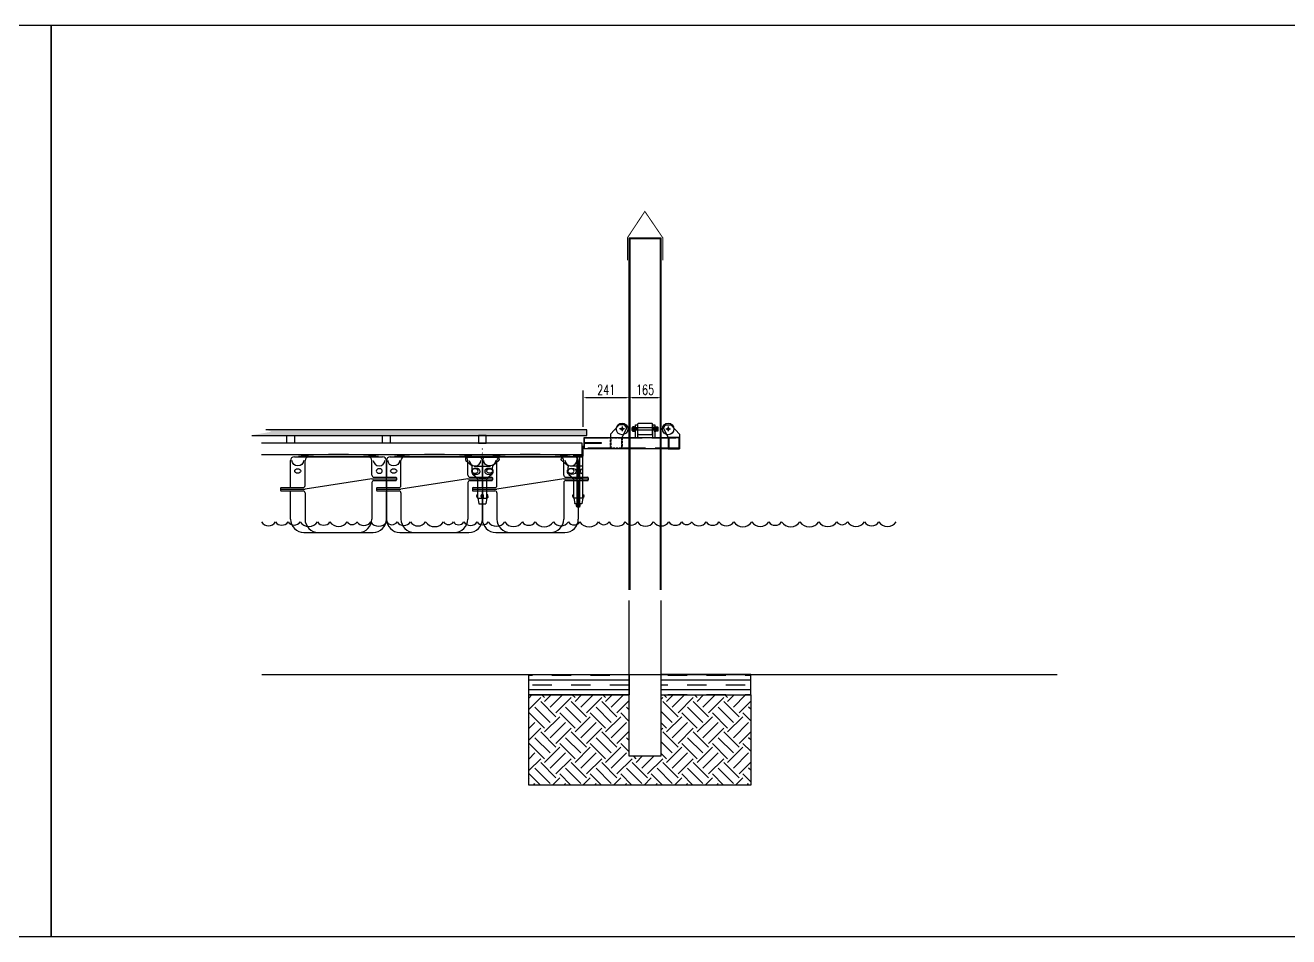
# Model space of a CAD drawing. Header units: millimetres. Extents: x -1714232 to -1367445, y 901519 to 1531173.
# Drawn here: x -1707646 to -1701061, y 919507 to 924259 of the extents above; entities that cross this region are included whole.
import ezdxf

# ---------------------------------------------------------------- set-up
doc = ezdxf.new("R2010")
doc.units = ezdxf.units.MM
doc.header["$LTSCALE"] = 1000
doc.linetypes.add('ACAD_ISO03W100', pattern=[30, 12, -18])
doc.linetypes.add('DASH', pattern=[0.35, 0.25, -0.1])
doc.layers.get('0').update_dxf_attribs({"linetype": 'CONTINUOUS'})
doc.layers.get('DEFPOINTS').update_dxf_attribs({"linetype": 'CONTINUOUS'})
for name, color, linetype in [('00-HATCH(填充)', 250, 'CONTINUOUS'), ('PUB_DIM', 3, 'CONTINUOUS'), ('W-FLOAT_BOWL浮筒', 253, 'CONTINUOUS'), ('W-WOOD_FLOOR木地板', 30, 'CONTINUOUS'), ('ZJ', 251, 'CONTINUOUS'), ('塑木板', 32, 'CONTINUOUS'), ('水位', 102, 'CONTINUOUS'), ('短销钉', 253, 'CONTINUOUS'), ('螺栓', 146, 'CONTINUOUS'), ('钢架', 3, 'CONTINUOUS')]:
    doc.layers.add(name, color=color, linetype=linetype)
doc.styles.add('STANDARD_T3', font='simplex.shx', dxfattribs={"width": 0.7, "bigfont": 'gbcbig.shx'})
doc.dimstyles.new('W&&15', dxfattribs={"dimtxt": 52.5, "dimasz": 15, "dimexe": 37.5, "dimexo": 45, "dimgap": 15, "dimtad": 1, "dimdec": 0, "dimzin": 0, "dimdsep": 46, "dimtxsty": 'STANDARD_T3', "dimcen": 0.09, "dimclrd": 1, "dimclre": 1, "dimclrt": 7, "dimazin": 2, "dimtfac": 1, "dimtdec": 0, "dimtix": 1, "dimtmove": 2, "dimatfit": 3, "dimfxl": 100, "dimtolj": 1, "dimtzin": 0, "dimarcsym": 0})

# ---------------------------------------------------------------- blocks, each defined once
blk = doc.blocks.new('短销固定铁件')
at = {"layer": '塑木板', "color": 156}
blk.add_lwpolyline([(-26.5, 47), (-23.5, 47), (-23.5, 0), (23.5, 0), (23.5, -3), (-26.5, -3)], close=True, dxfattribs=at)
at = {"layer": '螺栓', "color": 156}
blk.add_lwpolyline([(-7.5, -3), (-7.5, -270), (4.5, -270), (4.5, -3)], dxfattribs=at)
for points in [[(-12, -255), (9, -255), (9, -265), (-12, -265)], [(-10.5, -253), (7.5, -253), (7.5, -255), (-10.5, -255)], [(-7, -255), (4, -255), (4, -265), (-7, -265)]]:
    blk.add_lwpolyline(points, close=True, dxfattribs=at)
blk = doc.blocks.new('BLHFT')
at = {"layer": 'W-FLOAT_BOWL浮筒'}
for p, q in [((-208.5, 397), (208.2, 397)), ((-208.5, 397), (-208.5, 395)), ((208.2, 397), (208.2, 395)), ((-250, 234.5), (-250, 375)), ((-230, 395), (230, 395)), ((-174.3, 244.5), (-174.3, 375)), ((174.3, 298.5), (174.3, 375)), ((250, 375), (250, 288.5)), ((174.3, 279.5), (-174.3, 225.5)), ((174.3, 279.5), (302.1, 279.5)), ((184.3, 288.5), (298.1, 288.5)), ((184.3, 270.5), (298.1, 270.5)), ((250, 270.5), (250, 70)), ((-302, 225.5), (-174.3, 225.5)), ((-298, 234.5), (-184.3, 234.5)), ((-298, 216.5), (-184.3, 216.5)), ((-250, 70), (-250, 216.5)), ((-174.3, 206.5), (-174.3, 70)), ((174.3, 260.5), (174.3, 70)), ((-180, 0), (180, 0))]:
    blk.add_line(p, q, dxfattribs=at)
at = {"layer": 'W-FLOAT_BOWL浮筒', "ltscale": 0.5}
for p, q in [((302.1, 284.5), (302.1, 274.5)), ((-302, 230.5), (-302, 220.5))]:
    blk.add_line(p, q, dxfattribs=at)
at = {"layer": 'W-FLOAT_BOWL浮筒'}
for centre, radius, start, end in [((-0.2, -1768.5), 2175.5, 84.50426, 95.49574), ((-230, 375), 20, 90, 180), ((-154.3, 375), 20, 90, 180), ((154.3, 375), 20, 0, 90), ((230, 375), 20, 0, 90), ((184.3, 298.5), 10, 180, 270), ((184.3, 260.5), 10, 90, 180), ((298.1, 274.5), 4, 270, 0), ((-298, 220.5), 4, 180, 270), ((-184.3, 244.5), 10, 270, 0), ((-184.3, 206.5), 10, 0, 90), ((-180, 70), 70, 180, 270), ((-104.3, 70), 70, 180, 270), ((104.3, 70), 70, 270, 0), ((180, 70), 70, 270, 0)]:
    blk.add_arc(centre, radius, start, end, dxfattribs=at)
at = {"layer": 'W-FLOAT_BOWL浮筒', "ltscale": 0.5}
for centre, start, end in [((298.1, 284.5), 0, 90), ((-298, 230.5), 90, 180)]:
    blk.add_arc(centre, 4, start, end, dxfattribs=at)
at = {"layer": 'W-FLOAT_BOWL浮筒', "extrusion": (0, 0, -1)}
blk.add_ellipse((-212.1, 375), major_axis=(-30.4, 0), ratio=0.921809, start_param=3.141593, end_param=6.283185, dxfattribs=at)
at = {"layer": 'W-FLOAT_BOWL浮筒'}
blk.add_ellipse((-212.1, 320.5), major_axis=(-16, 0), ratio=0.75, dxfattribs=at)
blk.add_ellipse((211.9, 375.4), major_axis=(30.4, 0.1), ratio=0.921809, start_param=3.141593, end_param=6.283185, dxfattribs=at)
at = {"layer": 'W-FLOAT_BOWL浮筒', "extrusion": (0, 0, -1)}
blk.add_ellipse((212.1, 320.5), major_axis=(16, 0), ratio=0.75, dxfattribs=at)
blk = doc.blocks.new('半销钉')
at = {"layer": '短销钉'}
for p, q in [((0, -218.3), (0, 0)), ((0, -1.8), (101.5, -1.8)), ((0, -3.8), (103, -3.8)), ((0, -51.1), (66.5, -51.1)), ((76.5, -68.2), (76.5, -55.6)), ((109.7, -21.2), (79.8, -48.1)), ((101.5, -3.8), (101.5, -1.8)), ((4.8, -115.5), (43.2, -115.5)), ((48, -218.3), (48, -120.3)), ((72.8, -95.4), (51.7, -112.5)), ((-5, -209.4), (-5, -203.3)), ((-2, -200.3), (0, -200.3)), ((0, -218.3), (48, -218.3)), ((0, -218.3), (5.6, -246.3)), ((8, -248.3), (40, -248.3)), ((18, -209.3), (18, -204)), ((30, -209.3), (30, -204)), ((48, -218.3), (42.4, -246.3)), ((50, -200.3), (48, -200.3)), ((53, -209.4), (53, -203.3))]:
    blk.add_line(p, q, dxfattribs=at)
at = {"layer": '短销钉', "ltscale": 0.1}
for p, q in [((5.6, -246.3), (6, -248.3)), ((6, -248.3), (8, -248.3)), ((40, -248.3), (42, -248.3)), ((42.4, -246.3), (42, -248.3))]:
    blk.add_line(p, q, dxfattribs=at)
at = {"layer": '短销钉'}
for centre, radius, start, end in [((24, -1502.4), 1502.6, 87.04345, 90.91521), ((-10.5, -93.8), 31.4, 56.41658, 70.40032), ((58.5, -93.8), 31.3, 57.12872, 123.60194), ((86.5, -55.6), 10, 131.99908, 180), ((103, -13.8), 10, 311.99908, 90), ((-10.5, -62.7), 31.4, 289.49983, 303.55692), ((-1.5, -78.3), 13.5, 308.36964, 51.90106), ((49.5, -78.3), 13.5, 128.09894, 231.63036), ((58.5, -62.7), 31.4, 236.43853, 303.86649), ((58, -120.3), 10, 129, 180), ((66.5, -87.7), 10, 309, 355.85212), ((67.5, -78.3), 13.5, 309, 53.43426), ((-2, -203.3), 3, 90, 180), ((8, -245.8), 2.5, 191.30993, 270), ((21, -204), 3, 115.37693, 180), ((24, -210.3), 10, 64.62307, 115.37693), ((27, -204), 3, 0, 64.62307), ((40, -245.8), 2.5, 270, 348.69007), ((50, -203.3), 3, 0, 90)]:
    blk.add_arc(centre, radius, start, end, dxfattribs=at)
for centre, major_axis, start_param, end_param in [((1, -209.4), (0, -9), 4.712389, 6.115737), ((24, -209.3), (0, 9), 1.570796, 4.712389)]:
    blk.add_ellipse(centre, major_axis=major_axis, ratio=0.666667, start_param=start_param, end_param=end_param, dxfattribs=at)
at = {"layer": '短销钉', "extrusion": (0, 0, -1)}
blk.add_ellipse((47, -209.4), major_axis=(0, -9), ratio=0.666667, start_param=4.712389, end_param=6.115737, dxfattribs=at)
blk = doc.blocks.new('DXD')
at = {"layer": '短销钉'}
for p, q in [((-85.7, 227.1), (-55.8, 200.2)), ((-79, 244.5), (79, 244.5)), ((-77.5, 244.5), (-77.5, 246.5)), ((-77.5, 246.5), (77.5, 246.5)), ((85.7, 227.1), (55.8, 200.2)), ((77.5, 244.5), (77.5, 246.5)), ((-52.5, 180.1), (-52.5, 192.7)), ((-48.8, 152.9), (-27.7, 135.8)), ((-42.5, 197.2), (42.5, 197.2)), ((-19.2, 132.8), (19.2, 132.8)), ((48.8, 152.9), (27.7, 135.8)), ((52.5, 180.1), (52.5, 192.7)), ((-24, 30), (-24, 128)), ((24, 30), (24, 128)), ((-29, 38.9), (-29, 45)), ((-26, 48), (-24, 48)), ((-24, 30), (24, 30)), ((-24, 30), (-18.4, 2)), ((-16, 0), (16, 0)), ((-6, 39), (-6, 44.3)), ((6, 39), (6, 44.3)), ((24, 30), (18.4, 2)), ((26, 48), (24, 48)), ((29, 38.9), (29, 45))]:
    blk.add_line(p, q, dxfattribs=at)
at = {"layer": '短销钉', "ltscale": 0.1}
for p, q in [((-18.4, 2), (-18, 0)), ((-18, 0), (-16, 0)), ((16, 0), (18, 0)), ((18.4, 2), (18, 0))]:
    blk.add_line(p, q, dxfattribs=at)
at = {"layer": '短销钉'}
for centre, radius, start, end in [((-79, 234.5), 10, 90, 228.00092), ((0, -1254.1), 1502.6, 87.04345, 92.95655), ((-62.5, 192.7), 10, 0, 48.00092), ((62.5, 192.7), 10, 131.99908, 180), ((79, 234.5), 10, 311.99908, 90), ((-43.5, 170), 13.5, 126.56574, 231), ((-42.5, 160.6), 10, 184.14788, 231), ((-34.5, 185.6), 31.4, 236.13806, 303.55692), ((-34.5, 154.5), 31.4, 56.41658, 122.85309), ((-34, 128), 10, 0, 51), ((-25.5, 170), 13.5, 308.36964, 51.90106), ((25.5, 170), 13.5, 128.09894, 231.63036), ((34.5, 185.6), 31.4, 236.43853, 303.86649), ((34.5, 154.5), 31.3, 57.12872, 123.60194), ((34, 128), 10, 129, 180), ((42.5, 160.6), 10, 309, 355.85212), ((43.5, 170), 13.5, 309, 53.43426), ((-26, 45), 3, 90, 180), ((-16, 2.5), 2.5, 191.30993, 270), ((-3, 44.3), 3, 115.37693, 180), ((0, 38), 10, 64.62307, 115.37693), ((3, 44.3), 3, 0, 64.62307), ((16, 2.5), 2.5, 270, 348.69007), ((26, 45), 3, 0, 90)]:
    blk.add_arc(centre, radius, start, end, dxfattribs=at)
for centre, major_axis, start_param, end_param in [((-23, 38.9), (0, -9), 4.712389, 6.115737), ((0, 39), (0, 9), 1.570796, 4.712389)]:
    blk.add_ellipse(centre, major_axis=major_axis, ratio=0.666667, start_param=start_param, end_param=end_param, dxfattribs=at)
at = {"layer": '短销钉', "extrusion": (0, 0, -1)}
blk.add_ellipse((23, 38.9), major_axis=(0, -9), ratio=0.666667, start_param=4.712389, end_param=6.115737, dxfattribs=at)
blk = doc.blocks.new('*D82')
at = {"layer": 'DEFPOINTS', "color": 0, "transparency": 16777216}
for p in [(-1704498.1, 922317.2), (-1704498.1, 922184.1, 0), (-1704738.8, 922120.2)]:
    blk.add_point(p, dxfattribs=at)
at = {"layer": 'PUB_DIM', "color": 1, "lineweight": -2, "transparency": 16777216}
for p, q in [((-1704738.8, 922165.2), (-1704738.8, 922354.7)), ((-1704723.8, 922317.2), (-1704513.1, 922317.2)), ((-1704498.1, 922229.1), (-1704498.1, 922354.7))]:
    blk.add_line(p, q, dxfattribs=at)
at = {"layer": 'PUB_DIM', "color": 1, "transparency": 16777216}
for points in [[(-1704723.8, 922319.7), (-1704723.8, 922314.7), (-1704738.8, 922317.2)], [(-1704513.1, 922319.7), (-1704513.1, 922314.7), (-1704498.1, 922317.2)]]:
    blk.add_solid(points, dxfattribs=at)
at = {"layer": 'PUB_DIM', "color": 7, "transparency": 16777216, "insert": (-1704618.4, 922358.4), "char_height": 52.5, "attachment_point": 5, "style": 'STANDARD_T3'}
blk.add_mtext('\\A1;241', dxfattribs=at)
blk = doc.blocks.new('*D84')
at = {"layer": 'DEFPOINTS', "color": 0, "transparency": 16777216}
for p in [(-1704333.1, 922317.2), (-1704498.1, 922184.1, 0), (-1704333.1, 922184.1, 0)]:
    blk.add_point(p, dxfattribs=at)
at = {"layer": 'PUB_DIM', "color": 1, "lineweight": -2, "transparency": 16777216}
for p, q in [((-1704498.1, 922229.1), (-1704498.1, 922354.7)), ((-1704483.1, 922317.2), (-1704348.1, 922317.2)), ((-1704333.1, 922229.1), (-1704333.1, 922354.7))]:
    blk.add_line(p, q, dxfattribs=at)
at = {"layer": 'PUB_DIM', "color": 1, "transparency": 16777216}
for points in [[(-1704483.1, 922319.7), (-1704483.1, 922314.7), (-1704498.1, 922317.2)], [(-1704348.1, 922319.7), (-1704348.1, 922314.7), (-1704333.1, 922317.2)]]:
    blk.add_solid(points, dxfattribs=at)
at = {"layer": 'PUB_DIM', "color": 7, "transparency": 16777216, "insert": (-1704415.6, 922358.4), "char_height": 52.5, "attachment_point": 5, "style": 'STANDARD_T3'}
blk.add_mtext('\\A1;165', dxfattribs=at)

msp = doc.modelspace()

# ---------------------------------------------------------------- hatches: boundary and pattern name
h = msp.add_hatch()
h.set_pattern_fill('土壤', color=256, scale=30, angle=45)
h.set_pattern_definition([(45, (-3011878.98, -1010947.8), (0, 159.099026), [112.5, -112.5]), (45, (-3011908.81, -1010917.97), (0, 159.099026), [112.5, -112.5]), (45, (-3011938.64, -1010888.13), (0, 159.099026), [112.5, -112.5]), (135, (-3011938.64, -1010868.25), (-159.099026, 3e-14), [112.5, -112.5]), (135, (-3011908.81, -1010838.42), (-159.099026, 3e-14), [112.5, -112.5]), (135, (-3011878.98, -1010808.58), (-159.099026, 3e-14), [112.5, -112.5])])
h.paths.add_polyline_path([(-1704498.1, 920767.4), (-1705021.9, 920767.4), (-1705021.9, 920297.4), (-1703865.1, 920297.4), (-1703865.1, 920767.4), (-1704333.1, 920767.4), (-1704333.1, 920447.3), (-1704498.1, 920447.3)])
at = {"layer": 'PUB_DIM'}
h = msp.add_hatch(dxfattribs=at)
h.set_pattern_fill('不能通行的沼泽地', color=256, scale=30)
h.set_pattern_definition([(0, (-3011778.204, -1010922.6), (100.77696, 50.38848), [100.77696, -100.77696]), (0, (-3011878.98, -1010897.41), (0, 50.38848), [])])
h.paths.add_polyline_path([(-1704498.1, 920767.4), (-1705021.9, 920767.4), (-1705021.9, 920873.9), (-1704498.1, 920873.9)])
h.paths.add_polyline_path([(-1704333.1, 920767.4), (-1703865.1, 920767.4), (-1703865.1, 920873.9), (-1704333.1, 920873.9)])
at = {"layer": 'W-WOOD_FLOOR木地板'}
h = msp.add_hatch(dxfattribs=at)
h.set_pattern_fill('木纹01', color=256, scale=30, angle=45)
h.set_pattern_definition([(45, (-3011811.1, -1010879.91), (0, 169.7056275), [6, -114]), (45, (-3011878.98, -1010930.83), (0, 169.7056275), [12, -108]), (45, (-3011828.07, -1010871.43), (0, 169.7056275), [6, -114]), (45, (-3011887.47, -1010913.86), (0, 169.7056275), [6, -114]), (45, (-3011840.8, -1010858.7), (0, 169.7056275), [6, -114]), (45, (-3011891.71, -1010901.13), (0, 169.7056275), [6, -114]), (45, (-3011849.28, -1010850.22), (0, 169.7056275), [6, -114]), (45, (-3011904.44, -1010888.4), (0, 169.7056275), [6, -66, 6, -42]), (45, (-3011912.92, -1010879.91), (0, 169.7056275), [12, -60, 6, -42]), (45, (-3011929.89, -1010871.43), (0, 169.7056275), [6, -18, 6, -48, 6, -36]), (45, (-3011942.62, -1010867.19), (0, 169.7056275), [6, -24, 12, -78]), (45, (-3011891.71, -1010807.79), (0, 169.7056275), [6, -114]), (45, (-3011951.1, -1010858.7), (0, 169.7056275), [6, -30, 6, -78]), (90, (-3011878.98, -1010947.8), (-84.8528137, 84.8528137), [16.97052, -152.7351074]), (90, (-3011806.86, -1010875.67), (-84.8528137, 84.8528137), [33.941124, -135.7645034]), (90, (-3011849.28, -1010833.245), (-84.8528137, 84.8528137), [8.4852, -161.2204274]), (90, (-3011929.89, -1010896.884), (-84.8528137, 84.8528137), [25.45584, -144.2497874]), (90, (-3011857.77, -1010824.76), (-84.8528137, 84.8528137), [42.426408, -127.2792194]), (90, (-3011870.5, -1010812.03), (-84.8528137, 84.8528137), [25.45584, -144.2497874]), (0, (-3011895.95, -1010820.52), (84.8528137, 84.8528137), [8.4852, -161.2204274]), (0, (-3011857.77, -1010918.1), (84.8528137, 84.8528137), [16.97052, -152.7351074]), (0, (-3011887.47, -1010879.91), (84.8528137, 84.8528137), [16.97052, -152.7351074]), (0, (-3011845.04, -1010871.43), (84.8528137, 84.8528137), [16.97052, -152.7351074]), (0, (-3011883.22, -1010841.73), (84.8528137, 84.8528137), [16.97052, -152.7351074]), (0, (-3011887.47, -1010829), (84.8528137, 84.8528137), [25.45584, -144.2497874]), (0, (-3011857.77, -1010901.13), (84.8528137, 84.8528137), [25.45584, -144.2497874]), (0, (-3011849.28, -1010884.16), (84.8528137, 84.8528137), [25.45584, -144.2497874]), (0, (-3011891.71, -1010867.19), (84.8528137, 84.8528137), [25.45584, -144.2497874]), (0, (-3011887.47, -1010854.46), (84.8528137, 84.8528137), [25.45584, -144.2497874]), (71.5650512, (-3011891.71, -1010926.583), (84.8528137, 84.8528138), [13.416407, -254.9117496]), (71.5650512, (-3011823.827, -1010867.186), (84.8528137, 84.8528138), [53.665632, -214.662525]), (71.5650512, (-3011836.555, -1010854.46), (84.8528137, 84.8528138), [53.665632, -214.662525]), (71.5650512, (-3011845.04, -1010845.973), (84.8528137, 84.8528138), [53.66568, -80.4, 26.8332, -107.4292772]), (71.5650512, (-3011849.28, -1010824.76), (84.8528137, 84.8528138), [13.416407, -254.9117496]), (71.5650512, (-3011955.35, -1010871.43), (84.8528137, 84.8528138), [13.416407, -254.9117496]), (71.5650512, (-3011887.466, -1010803.546), (84.8528137, 84.8528138), [26.832816, -241.495341]), (18.4349488, (-3011832.31, -1010901.127), (84.8528138, 84.8528137), [26.832816, -241.495341]), (18.4349488, (-3011883.224, -1010909.61), (84.8528138, 84.8528137), [26.832816, -241.495341]), (18.4349488, (-3011870.496, -1010922.34), (84.8528138, 84.8528137), [13.416407, -254.911341]), (18.4349488, (-3011887.466, -1010896.884), (84.8528138, 84.8528137), [40.249224, -228.078933]), (18.4349488, (-3011870.496, -1010879.914), (84.8528138, 84.8528137), [26.832816, -241.495341]), (18.4349488, (-3011866.253, -1010867.186), (84.8528138, 84.8528137), [26.832816, -241.495341]), (18.4349488, (-3011900.194, -1010884.157), (84.8528138, 84.8528137), [13.416407, -254.911341]), (18.4349488, (-3011904.437, -1010871.43), (84.8528138, 84.8528137), [13.416407, -254.911341]), (18.4349488, (-3011887.466, -1010820.517), (84.8528138, 84.8528137), [13.416407, -254.911341]), (18.4349488, (-3011862.01, -1010854.46), (84.8528138, 84.8528137), [13.416407, -254.911341]), (18.4349488, (-3011925.65, -1010867.186), (84.8528138, 84.8528137), [40.249224, -228.078933]), (18.4349488, (-3011938.38, -1010862.943), (84.8528138, 84.8528137), [26.832816, -241.495341]), (18.4349488, (-3011866.253, -1010841.73), (84.8528138, 84.8528137), [13.416, -120.744, 13.416, -120.7521572]), (18.4349488, (-3011908.68, -1010850.215), (84.8528138, 84.8528137), [26.832816, -241.495341]), (18.4349488, (-3011912.92, -1010837.49), (84.8528138, 84.8528137), [26.832816, -241.495341]), (18.4349488, (-3011946.863, -1010854.46), (84.8528138, 84.8528137), [26.832816, -241.495341]), (18.4349488, (-3011921.41, -1010829), (84.8528138, 84.8528137), [26.832816, -241.495341])])
h.paths.add_polyline_path([(-1706392.6, 922150.2), (-1706363.3, 922139.5), (-1706468.3, 922121), (-1706466, 922120.2), (-1704719.8, 922120.2), (-1704719.8, 922150.2)])
at = {"layer": '塑木板'}
h = msp.add_hatch(color=5, dxfattribs=at)
h.dxf.hatch_style = 1
h.paths.add_polyline_path([(-1705267.1, 922049.3, 1), (-1705260.6, 922049.3, 1)])
h.paths.add_polyline_path([(-1705261.6, 922049.8), (-1705261.6, 922048.8), (-1705263.3, 922048.8), (-1705263.3, 922047), (-1705264.3, 922047), (-1705264.3, 922048.8), (-1705266.1, 922048.8), (-1705266.1, 922049.8), (-1705264.3, 922049.8), (-1705264.3, 922051.5), (-1705263.3, 922051.5), (-1705263.3, 922049.8)], flags=16)
h = msp.add_hatch(color=5, dxfattribs=at)
h.dxf.hatch_style = 1
h.paths.add_polyline_path([(-1705261.6, 922028.9), (-1705263.3, 922028.9), (-1705263.3, 922030.7), (-1705264.3, 922030.7), (-1705264.3, 922028.9), (-1705266.1, 922028.9), (-1705266.1, 922027.9), (-1705264.3, 922027.9), (-1705264.3, 922026.1), (-1705263.3, 922026.1), (-1705263.3, 922027.9), (-1705261.6, 922027.9)], flags=16)
h.paths.add_polyline_path([(-1705267.1, 922028.4, 1), (-1705260.6, 922028.4, 1)])

# ---------------------------------------------------------------- linework, layer by layer
at = {"color": 4}
for p, q in [((-1704481.6, 922153.6, 0), (-1704485.6, 922153.6, 0)), ((-1704481.6, 922159.6, 0), (-1704484.6, 922159.6, 0)), ((-1704484.6, 922147.6, 0), (-1704481.6, 922147.6, 0))]:
    msp.add_line(p, q, dxfattribs=at)
for p, q in [((-1704479.6, 922159.1, 0), (-1704472.6, 922159.1, 0)), ((-1704472.6, 922148.1, 0), (-1704479.6, 922148.1, 0)), ((-1704468.6, 922152.6, 0), (-1704472.6, 922155.9, 0)), ((-1704468.6, 922150.3, 0), (-1704472.6, 922153.6, 0)), ((-1704465.6, 922115.1, 0), (-1704465.6, 922175.1, 0)), ((-1704375.6, 922115.1, 0), (-1704375.6, 922175.1, 0)), ((-1704375.6, 922175.1, 0), (-1704365.6, 922175.1, 0)), ((-1704365.6, 922175.1, 0), (-1704365.6, 922115.1, 0)), ((-1704362.6, 922152.6, 0), (-1704358.6, 922155.9, 0)), ((-1704362.6, 922150.3, 0), (-1704358.6, 922153.6, 0)), ((-1704351.6, 922159.1, 0), (-1704358.6, 922159.1, 0)), ((-1704358.6, 922148.1, 0), (-1704351.6, 922148.1, 0)), ((-1704349.6, 922146.6, 0), (-1704349.6, 922160.6, 0)), ((-1704470.6, 922110.1, 0), (-1704360.6, 922110.1, 0))]:
    msp.add_line(p, q)
at = {"color": 1}
for p, q in [((-1704465.6, 922161.1, 0), (-1704455.6, 922161.1, 0)), ((-1704455.6, 922147.1, 0), (-1704465.6, 922147.1, 0)), ((-1704365.6, 922161.1, 0), (-1704375.6, 922161.1, 0)), ((-1704365.6, 922147.1, 0), (-1704375.6, 922147.1, 0))]:
    msp.add_line(p, q, dxfattribs=at)
at = {"color": 6, "linetype": 'ACAD_ISO03W100'}
for p, q in [((-1704365.6, 922160.1, 0), (-1704465.6, 922160.1, 0)), ((-1704365.6, 922148.1, 0), (-1704465.6, 922148.1, 0))]:
    msp.add_line(p, q, dxfattribs=at)
at = {"color": 2}
for p, q in [((-1704465.6, 922154.1, 0), (-1704455.6, 922154.1, 0)), ((-1704375.6, 922154.1, 0), (-1704365.6, 922154.1, 0))]:
    msp.add_line(p, q, dxfattribs=at)
at = {"const_width": 5, "elevation": 0}
msp.add_lwpolyline([(-1704508.1, 923033.1), (-1704508.1, 923150.1), (-1704417, 923288.2), (-1704323.1, 923150.1), (-1704323.1, 923033.1)], dxfattribs=at)
at = {"elevation": 0}
for points in [[(-1704448.1, 922184.1), (-1704383.1, 922184.1, -0.414214), (-1704378.1, 922179.1), (-1704378.1, 922129.1, -0.414214), (-1704383.1, 922124.1), (-1704448.1, 922124.1, -0.414214), (-1704453.1, 922129.1), (-1704453.1, 922179.1, -0.414214)], [(-1704479.6, 922142.1), (-1704472.6, 922142.1), (-1704472.6, 922143.1), (-1704468.6, 922143.1), (-1704468.6, 922164.1), (-1704472.6, 922164.1), (-1704472.6, 922143.1), (-1704472.6, 922165.1), (-1704479.6, 922165.1, 0.666667), (-1704479.6, 922159.1, 0.363636), (-1704479.6, 922148.1, 0.666667)], [(-1704351.6, 922142.1), (-1704358.6, 922142.1), (-1704358.6, 922143.1), (-1704362.6, 922143.1), (-1704362.6, 922164.1), (-1704358.6, 922164.1), (-1704358.6, 922143.1), (-1704358.6, 922165.1), (-1704351.6, 922165.1, -0.666667), (-1704351.6, 922159.1, -0.363636), (-1704351.6, 922148.1, -0.666667)]]:
    msp.add_lwpolyline(points, format="xyb", close=True, dxfattribs=at)
for points in [[(-1704485.6, 922148.6), (-1704483.6, 922146.6), (-1704483.6, 922160.6), (-1704485.6, 922158.6)], [(-1704481.6, 922145.1), (-1704481.6, 922148.1), (-1704481.6, 922159.1), (-1704481.6, 922162.1)], [(-1704349.6, 922145.1), (-1704349.6, 922148.1), (-1704349.6, 922159.1), (-1704349.6, 922162.1)], [(-1704733.8, 922110.1), (-1704235.5, 922110.1), (-1704235.5, 922050.1), (-1704733.8, 922050.1)], [(-1704733.8, 922082.6), (-1704643.8, 922082.6), (-1704643.8, 922077.6), (-1704733.8, 922077.6)]]:
    msp.add_lwpolyline(points, close=True, dxfattribs=at)
for points in [[(-1704483.6, 922146.6), (-1704481.6, 922146.6), (-1704481.6, 922160.6), (-1704483.6, 922160.6)], [(-1704468.6, 922167.1), (-1704468.6, 922139.1), (-1704465.6, 922139.1), (-1704465.6, 922167.1), (-1704468.6, 922167.1), (-1704468.6, 922166.1)], [(-1704362.6, 922167.1), (-1704362.6, 922139.1), (-1704365.6, 922139.1), (-1704365.6, 922167.1), (-1704362.6, 922167.1), (-1704362.6, 922166.1)]]:
    msp.add_lwpolyline(points, dxfattribs=at)
msp.add_lwpolyline([(-1704465.6, 922175.1), (-1704455.6, 922175.1), (-1704455.6, 922115.1, 0.414214), (-1704450.6, 922110.1)], format="xyb", dxfattribs=at)
at = {"linetype": 'DASH', "ltscale": 0.5, "elevation": 0}
for points in [[(-1704730.8, 922107.1), (-1704238.5, 922107.1), (-1704238.5, 922053.1), (-1704730.8, 922053.1)], [(-1704235.5, 922110.1), (-1704295.5, 922110.1), (-1704295.5, 922050.1), (-1704235.5, 922050.1)], [(-1704238.5, 922107.1), (-1704292.5, 922107.1), (-1704292.5, 922053.1), (-1704238.5, 922053.1)]]:
    msp.add_lwpolyline(points, close=True, dxfattribs=at)
at = {"linetype": 'DASH', "ltscale": 0.05, "elevation": 0}
for points in [[(-1704595.8, 922110.1), (-1704535.8, 922110.1), (-1704535.8, 922050.1), (-1704595.8, 922050.1)], [(-1704592.8, 922107.1), (-1704538.8, 922107.1), (-1704538.8, 922053.1), (-1704592.8, 922053.1)]]:
    msp.add_lwpolyline(points, close=True, dxfattribs=at)
msp.add_lwpolyline([(-1704333.1, 920767.4), (-1703865.1, 920767.4), (-1703865.1, 920297.4), (-1705021.9, 920297.4), (-1705021.9, 920767.4), (-1704498.1, 920767.4)])
at = {"lineweight": -3}
for centre in [(-1704535.8, 922154.1, 0), (-1704295.5, 922154.1, 0)]:
    msp.add_circle(centre, 30, dxfattribs=at)
for centre, start, end in [((-1704470.6, 922115.1, 0), 270, 0), ((-1704380.6, 922115.1, 0), 270, 0), ((-1704360.6, 922115.1, 0), 180, 270)]:
    msp.add_arc(centre, 5, start, end)
at = {"layer": '00-HATCH(填充)', "color": 0, "lineweight": -3, "ltscale": 0.5}
for p, q in [((-1704523.3, 922154.1, 0), (-1704548.3, 922154.1, 0)), ((-1704535.8, 922166.6, 0), (-1704535.8, 922141.6, 0)), ((-1704308, 922154.1, 0), (-1704283, 922154.1, 0)), ((-1704295.5, 922166.6, 0), (-1704295.5, 922141.6, 0))]:
    msp.add_line(p, q, dxfattribs=at)
at = {"layer": '00-HATCH(填充)', "color": 0, "lineweight": -3, "elevation": 0}
for points in [[(-1704535.8, 922110.1), (-1704513, 922156.9, 0.267952), (-1704513.3, 922161.8), (-1704520.8, 922172.9, 0.249325), (-1704524.9, 922175.1), (-1704548.7, 922175.1, 0.198912), (-1704552.2, 922173.7), (-1704595.8, 922127.6), (-1704595.8, 922110.1)], [(-1704295.5, 922110.1), (-1704318.3, 922156.9, -0.267952), (-1704317.9, 922161.8), (-1704310.4, 922172.9, -0.249325), (-1704306.3, 922175.1), (-1704282.5, 922175.1, -0.198912), (-1704279, 922173.7), (-1704235.5, 922127.6), (-1704235.5, 922110.1)]]:
    msp.add_lwpolyline(points, format="xyb", close=True, dxfattribs=at)
at = {"layer": '00-HATCH(填充)', "color": 0, "lineweight": -3}
for centre in [(-1704535.8, 922154.1, 0), (-1704295.5, 922154.1, 0)]:
    msp.add_circle(centre, 6, dxfattribs=at)
at = {"layer": 'PUB_DIM'}
msp.add_line((-1706413.6, 920873.9), (-1702267.5, 920873.9), dxfattribs=at)
for points in [[(-1714232, 924258.6), (-1707512, 924258.6), (-1707512, 919506.6), (-1714232, 919506.6)], [(-1707512, 924258.6), (-1700792, 924258.6), (-1700792, 919506.6), (-1707512, 919506.6)], [(-1704498.1, 920767.4), (-1705021.9, 920767.4), (-1705021.9, 920873.9), (-1704498.1, 920873.9)], [(-1704333.1, 920767.4), (-1703865.1, 920767.4), (-1703865.1, 920873.9), (-1704333.1, 920873.9)]]:
    msp.add_lwpolyline(points, close=True, dxfattribs=at)
at = {"layer": 'W-WOOD_FLOOR木地板', "elevation": 0}
msp.add_lwpolyline([(-1706466, 922120.2), (-1704719.8, 922120.2), (-1704719.8, 922150.2), (-1706392.6, 922150.2)], dxfattribs=at)
at = {"layer": 'ZJ', "color": 1, "linetype": 'Continuous', "elevation": 0}
for points in [[(-1704498.1, 921314.9), (-1704498.1, 923150.1), (-1704333.1, 923150.1), (-1704333.1, 921314.9)], [(-1704494.1, 921314.9), (-1704494.1, 923146.1), (-1704337.1, 923146.1), (-1704337.1, 921314.9)], [(-1704333.1, 921259.6), (-1704333.1, 920447.3), (-1704498.1, 920447.3), (-1704498.1, 921259.6)]]:
    msp.add_lwpolyline(points, dxfattribs=at)
at = {"layer": '水位', "elevation": 0}
msp.add_lwpolyline([(-1706415.8, 921669, 0.520567), (-1706341.7, 921669, 0.520567), (-1706276.8, 921669, 0.520567), (-1706213.3, 921669, 0.520567), (-1706123.4, 921669, 0.520567), (-1706058.6, 921669, 0.520567), (-1705968.4, 921669, 0.520567), (-1705917.4, 921669, 0.520567), (-1705845.8, 921669, 0.520567), (-1705762.4, 921669, 0.520567), (-1705708.4, 921669, 0.520567), (-1705639, 921669, 0.520567), (-1705559.5, 921669, 0.520567), (-1705465.8, 921669, 0.520567), (-1705415.1, 921669, 0.520567), (-1705359.9, 921669, 0.520567), (-1705290.6, 921669, 0.520567), (-1705233, 921669, 0.520567), (-1705147.2, 921669, 0.520567), (-1705055.4, 921669, 0.520567), (-1704988.7, 921669, 0.520567), (-1704893.3, 921669, 0.520567), (-1704815.2, 921669, 0.520567), (-1704756.1, 921669, 0.520567), (-1704658.1, 921669, 0.520567), (-1704603.8, 921669, 0.520567), (-1704518.8, 921669, 0.520567), (-1704455.5, 921669, 0.520567), (-1704371.6, 921669, 0.520567), (-1704291.2, 921669, 0.520567), (-1704224.3, 921669, 0.520567), (-1704173.1, 921669, 0.520567), (-1704096.8, 921669, 0.520567), (-1704030.6, 921669, 0.520567), (-1703953.1, 921669, 0.520567), (-1703859.1, 921669, 0.520567), (-1703770.9, 921669, 0.520567), (-1703704.3, 921669, 0.520567), (-1703608.4, 921669, 0.520567), (-1703510.1, 921669, 0.520567), (-1703416.5, 921669, 0.520567), (-1703361.5, 921669, 0.520567), (-1703272.5, 921669, 0.520567), (-1703197.4, 921669, 0.520567), (-1703106.5, 921669, 0.520567)], format="xyb", dxfattribs=at)
at = {"layer": '钢架'}
for points in [[(-1706243.8, 922080.2), (-1706283.8, 922080.2), (-1706283.8, 922120.2), (-1706243.8, 922120.2)], [(-1705743.8, 922080.2), (-1705783.8, 922080.2), (-1705783.8, 922120.2), (-1705743.8, 922120.2)], [(-1705283.8, 922080.2), (-1705243.8, 922080.2), (-1705243.8, 922120.2), (-1705283.8, 922120.2)]]:
    msp.add_lwpolyline(points, close=True, dxfattribs=at)
msp.add_lwpolyline([(-1706415.8, 922020.2), (-1704744.1, 922020.2), (-1704744.1, 922080.2), (-1706415.8, 922080.2)], dxfattribs=at)

# ---------------------------------------------------------------- block references
at = {"layer": 'W-FLOAT_BOWL浮筒'}
for p in [(-1706013.8, 921614.2), (-1705513.8, 921614.2), (-1705013.8, 921614.2)]:
    msp.add_blockref('BLHFT', p, dxfattribs=at)
at = {"layer": '塑木板', "color": 0, "xscale": -1}
for name, p in [('短销固定铁件', (-1704765.3, 922015.8)), ('半销钉', (-1704739.8, 922011.2))]:
    msp.add_blockref(name, p, dxfattribs=at)
at = {"layer": '短销钉'}
msp.add_blockref('DXD', (-1705263.8, 921762.8), dxfattribs=at)

# ---------------------------------------------------------------- dimensions: what is measured, and where the dimension line sits
at = {"layer": 'PUB_DIM'}
for base, p1, p2, picture, middle in [((-1704498.1, 922317.2), (-1704738.8, 922120.2), (-1704498.1, 922184.1, 0), '*D82', (-1704618.4, 922358.4)), ((-1704333.1, 922317.2), (-1704498.1, 922184.1, 0), (-1704333.1, 922184.1, 0), '*D84', (-1704415.6, 922358.4))]:
    dim = msp.add_linear_dim(base=base, p1=p1, p2=p2, dimstyle='W&&15', dxfattribs=at)
    dim.commit()
    dim.dimension.update_dxf_attribs({"geometry": picture, "text_midpoint": middle})

doc.saveas('drawing.dxf')
